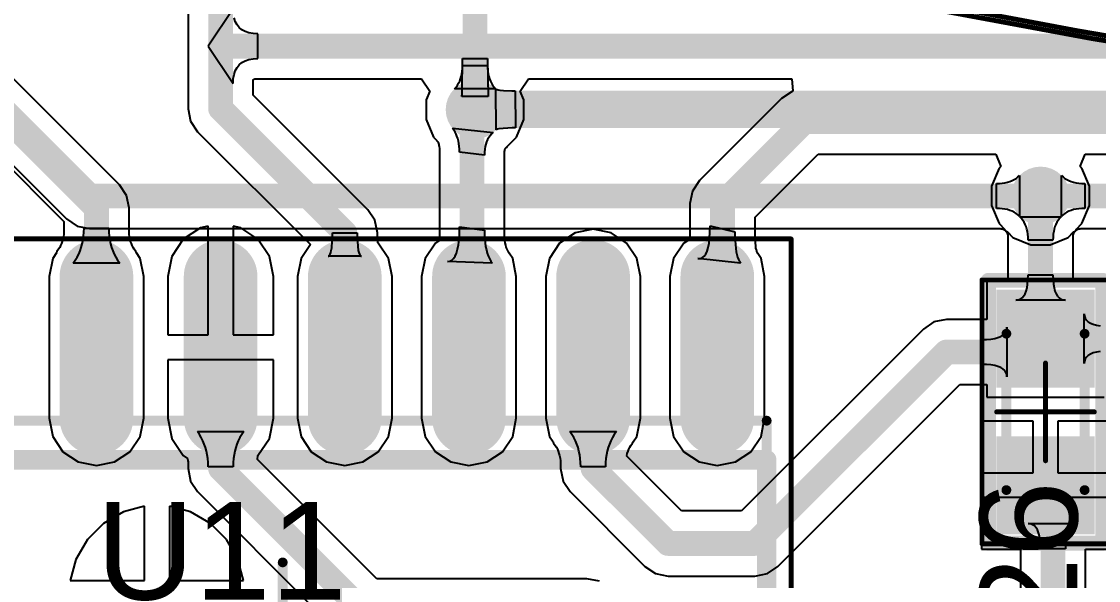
# Model space of a CAD drawing. Header units: inches. Extents: x 1.37 to 4.6, y 1.74 to 5.29.
# Drawn here: x 2.0124 to 2.446, y 2.4853 to 2.7105 of the extents above; entities that cross this region are included whole.
import ezdxf

# ---------------------------------------------------------------- set-up
doc = ezdxf.new("R2010")
doc.units = ezdxf.units.IN
doc.header["$MEASUREMENT"] = 0
for name, color, linetype in [('BottomLayer', 5, 'Continuous'), ('BottomOverlay', 54, 'Continuous'), ('Mechanical13', 56, 'Continuous'), ('Mechanical15', 56, 'Continuous'), ('TopLayer', 1, 'Continuous'), ('TopOverlay', 2, 'Continuous'), ('TopPaste', 8, 'Continuous'), ('TopSolder', 216, 'Continuous'), ('ViaHoleLayer', 16, 'Continuous')]:
    doc.layers.add(name, color=color, linetype=linetype)
doc.styles.add('Arial', font='', dxfattribs={"height": 0.2})
doc.styles.get('Arial').set_extended_font_data('Arial')

# ---------------------------------------------------------------- blocks, each defined once
blk = doc.blocks.new('SOP_16_17')
at = {"layer": 'TopLayer'}
h = blk.add_hatch(color=1, dxfattribs=at)
edge = h.paths.add_edge_path()
edge.add_arc((0.13484, 0.075), 0.01083, 270, 450)
edge.add_line((0.13484, 0.08583), (0.07776, 0.08583))
edge.add_arc((0.07776, 0.075), 0.01083, 90, 270)
edge.add_line((0.07776, 0.06417), (0.13484, 0.06417))
h = blk.add_hatch(color=1, dxfattribs=at)
edge = h.paths.add_edge_path()
edge.add_arc((0.13484, 0.025), 0.01083, 270, 450)
edge.add_line((0.13484, 0.03583), (0.07776, 0.03583))
edge.add_arc((0.07776, 0.025), 0.01083, 90, 270)
edge.add_line((0.07776, 0.01417), (0.13484, 0.01417))
h = blk.add_hatch(color=1, dxfattribs=at)
edge = h.paths.add_edge_path()
edge.add_arc((0.13484, -0.025), 0.01083, 270, 450)
edge.add_line((0.13484, -0.01417), (0.07776, -0.01417))
edge.add_arc((0.07776, -0.025), 0.01083, 90, 270)
edge.add_line((0.07776, -0.03583), (0.13484, -0.03583))
h = blk.add_hatch(color=1, dxfattribs=at)
edge = h.paths.add_edge_path()
edge.add_arc((0.13484, -0.075), 0.01083, 270, 450)
edge.add_line((0.13484, -0.06417), (0.07776, -0.06417))
edge.add_arc((0.07776, -0.075), 0.01083, 90, 270)
edge.add_line((0.07776, -0.08583), (0.13484, -0.08583))
h = blk.add_hatch(color=1, dxfattribs=at)
edge = h.paths.add_edge_path()
edge.add_arc((0.13484, -0.125), 0.01083, 270, 450)
edge.add_line((0.13484, -0.11417), (0.07776, -0.11417))
edge.add_arc((0.07776, -0.125), 0.01083, 90, 270)
edge.add_line((0.07776, -0.13583), (0.13484, -0.13583))
h = blk.add_hatch(color=1, dxfattribs=at)
edge = h.paths.add_edge_path()
edge.add_arc((0.13484, -0.175), 0.01083, 270, 450)
edge.add_line((0.13484, -0.16417), (0.07776, -0.16417))
edge.add_arc((0.07776, -0.175), 0.01083, 90, 270)
edge.add_line((0.07776, -0.18583), (0.13484, -0.18583))
at = {"layer": 'TopPaste'}
h = blk.add_hatch(color=8, dxfattribs=at)
edge = h.paths.add_edge_path()
edge.add_arc((0.13484, 0.075), 0.01083, 270, 450)
edge.add_line((0.13484, 0.08583), (0.07776, 0.08583))
edge.add_arc((0.07776, 0.075), 0.01083, 90, 270)
edge.add_line((0.07776, 0.06417), (0.13484, 0.06417))
h = blk.add_hatch(color=8, dxfattribs=at)
edge = h.paths.add_edge_path()
edge.add_arc((0.13484, 0.025), 0.01083, 270, 450)
edge.add_line((0.13484, 0.03583), (0.07776, 0.03583))
edge.add_arc((0.07776, 0.025), 0.01083, 90, 270)
edge.add_line((0.07776, 0.01417), (0.13484, 0.01417))
h = blk.add_hatch(color=8, dxfattribs=at)
edge = h.paths.add_edge_path()
edge.add_arc((0.13484, -0.025), 0.01083, 270, 450)
edge.add_line((0.13484, -0.01417), (0.07776, -0.01417))
edge.add_arc((0.07776, -0.025), 0.01083, 90, 270)
edge.add_line((0.07776, -0.03583), (0.13484, -0.03583))
h = blk.add_hatch(color=8, dxfattribs=at)
edge = h.paths.add_edge_path()
edge.add_arc((0.13484, -0.075), 0.01083, 270, 450)
edge.add_line((0.13484, -0.06417), (0.07776, -0.06417))
edge.add_arc((0.07776, -0.075), 0.01083, 90, 270)
edge.add_line((0.07776, -0.08583), (0.13484, -0.08583))
h = blk.add_hatch(color=8, dxfattribs=at)
edge = h.paths.add_edge_path()
edge.add_arc((0.13484, -0.125), 0.01083, 270, 450)
edge.add_line((0.13484, -0.11417), (0.07776, -0.11417))
edge.add_arc((0.07776, -0.125), 0.01083, 90, 270)
edge.add_line((0.07776, -0.13583), (0.13484, -0.13583))
h = blk.add_hatch(color=8, dxfattribs=at)
edge = h.paths.add_edge_path()
edge.add_arc((0.13484, -0.175), 0.01083, 270, 450)
edge.add_line((0.13484, -0.16417), (0.07776, -0.16417))
edge.add_arc((0.07776, -0.175), 0.01083, 90, 270)
edge.add_line((0.07776, -0.18583), (0.13484, -0.18583))
at = {"layer": 'TopSolder'}
h = blk.add_hatch(color=216, dxfattribs=at)
edge = h.paths.add_edge_path()
edge.add_arc((0.13484, 0.075), 0.01483, 270, 450)
edge.add_line((0.13484, 0.08983), (0.07776, 0.08983))
edge.add_arc((0.07776, 0.075), 0.01483, 90, 270)
edge.add_line((0.07776, 0.06017), (0.13484, 0.06017))
h = blk.add_hatch(color=216, dxfattribs=at)
edge = h.paths.add_edge_path()
edge.add_arc((0.13484, 0.025), 0.01483, 270, 450)
edge.add_line((0.13484, 0.03983), (0.07776, 0.03983))
edge.add_arc((0.07776, 0.025), 0.01483, 90, 270)
edge.add_line((0.07776, 0.01017), (0.13484, 0.01017))
h = blk.add_hatch(color=216, dxfattribs=at)
edge = h.paths.add_edge_path()
edge.add_arc((0.13484, -0.025), 0.01483, 270, 450)
edge.add_line((0.13484, -0.01017), (0.07776, -0.01017))
edge.add_arc((0.07776, -0.025), 0.01483, 90, 270)
edge.add_line((0.07776, -0.03983), (0.13484, -0.03983))
h = blk.add_hatch(color=216, dxfattribs=at)
edge = h.paths.add_edge_path()
edge.add_arc((0.13484, -0.075), 0.01483, 270, 450)
edge.add_line((0.13484, -0.06017), (0.07776, -0.06017))
edge.add_arc((0.07776, -0.075), 0.01483, 90, 270)
edge.add_line((0.07776, -0.08983), (0.13484, -0.08983))
h = blk.add_hatch(color=216, dxfattribs=at)
edge = h.paths.add_edge_path()
edge.add_arc((0.13484, -0.125), 0.01483, 270, 450)
edge.add_line((0.13484, -0.11017), (0.07776, -0.11017))
edge.add_arc((0.07776, -0.125), 0.01483, 90, 270)
edge.add_line((0.07776, -0.13983), (0.13484, -0.13983))
h = blk.add_hatch(color=216, dxfattribs=at)
edge = h.paths.add_edge_path()
edge.add_arc((0.13484, -0.175), 0.01483, 270, 450)
edge.add_line((0.13484, -0.16017), (0.07776, -0.16017))
edge.add_arc((0.07776, -0.175), 0.01483, 90, 270)
edge.add_line((0.07776, -0.18983), (0.13484, -0.18983))
at = {"layer": 'Mechanical13', "const_width": 0.00394}
for points in [[(0.07677, 0.19488), (0.07677, -0.19488)], [(-0.07677, -0.19488), (0.07677, -0.19488)]]:
    blk.add_lwpolyline(points, dxfattribs=at)
at = {"layer": 'Mechanical13', "const_width": 0.00197}
blk.add_lwpolyline([(0.07579, -0.19488, 1), (0.07776, -0.19488, 1)], format="xyb", close=True, dxfattribs=at)
blk.add_lwpolyline([(0.07579, -0.19488, 1), (0.07776, -0.19488, 1)], format="xyb", close=True, dxfattribs=at)
at = {"layer": 'Mechanical15'}
for points, const_width in [([(0.15, 0.20472), (0.15, -0.20472)], 0.00197), ([(-0.01969, 0), (0.01969, 0)], 0.00394), ([(-0.15, -0.20472), (0.15, -0.20472)], 0.00197)]:
    blk.add_lwpolyline(points, dxfattribs=dict(at, const_width=const_width))
for points, const_width in [([(0.0187, 0, 1), (0.02067, 0, 1)], 0.00197), ([(0.14951, -0.20472, 1), (0.15049, -0.20472, 1)], 0.000984), ([(0.14951, -0.20472, 1), (0.15049, -0.20472, 1)], 0.000984)]:
    blk.add_lwpolyline(points, format="xyb", close=True, dxfattribs=dict(at, const_width=const_width))
at = {"layer": 'TopOverlay', "const_width": 0.00787}
for points in [[(0.06102, 0.19488), (0.06102, -0.19488)], [(-0.06102, -0.19488), (0.06102, -0.19488)]]:
    blk.add_lwpolyline(points, dxfattribs=at)
at = {"layer": 'TopOverlay', "const_width": 0.00394}
blk.add_lwpolyline([(0.05906, -0.19488, 1), (0.06299, -0.19488, 1)], format="xyb", close=True, dxfattribs=at)
blk.add_lwpolyline([(0.05906, -0.19488, 1), (0.06299, -0.19488, 1)], format="xyb", close=True, dxfattribs=at)
blk = doc.blocks.new('CAP_0603_162')
at = {"layer": 'TopLayer'}
for points in [[(-0.04728, 0.01875), (-0.01578, 0.01875), (-0.01578, -0.01275), (-0.04728, -0.01275)], [(0.01178, 0.01875), (0.04328, 0.01875), (0.04328, -0.01275), (0.01178, -0.01275)]]:
    blk.add_hatch(color=1, dxfattribs=at).paths.add_polyline_path(points)
at = {"layer": 'TopPaste'}
for points in [[(-0.04728, 0.01875), (-0.01578, 0.01875), (-0.01578, -0.01275), (-0.04728, -0.01275)], [(0.01178, 0.01875), (0.04328, 0.01875), (0.04328, -0.01275), (0.01178, -0.01275)]]:
    blk.add_hatch(color=8, dxfattribs=at).paths.add_polyline_path(points)
at = {"layer": 'TopSolder'}
for points in [[(-0.05128, 0.02275), (-0.01178, 0.02275), (-0.01178, -0.01675), (-0.05128, -0.01675)], [(0.00778, 0.02275), (0.04728, 0.02275), (0.04728, -0.01675), (0.00778, -0.01675)]]:
    blk.add_hatch(color=216, dxfattribs=at).paths.add_polyline_path(points)
at = {"layer": 'Mechanical13', "const_width": 0.00394}
for points in [[(-0.0335, 0.01875), (0.0295, 0.01875)], [(-0.0335, 0.01875), (-0.0335, -0.01275)], [(0.0295, 0.01875), (0.0295, -0.01275)], [(-0.0335, -0.01275), (0.0295, -0.01275)]]:
    blk.add_lwpolyline(points, dxfattribs=at)
at = {"layer": 'Mechanical13', "const_width": 0.00197}
for points in [[(-0.03448, 0.01875, 1), (-0.03251, 0.01875, 1)], [(-0.03448, 0.01875, 1), (-0.03251, 0.01875, 1)], [(0.02851, 0.01875, 1), (0.03048, 0.01875, 1)], [(0.02851, 0.01875, 1), (0.03048, 0.01875, 1)], [(-0.03448, -0.01275, 1), (-0.03251, -0.01275, 1)], [(-0.03448, -0.01275, 1), (-0.03251, -0.01275, 1)], [(0.02851, -0.01275, 1), (0.03048, -0.01275, 1)], [(0.02851, -0.01275, 1), (0.03048, -0.01275, 1)]]:
    blk.add_lwpolyline(points, format="xyb", close=True, dxfattribs=at)
at = {"layer": 'Mechanical15', "const_width": 0.00197}
for points in [[(-0.05515, 0.02859), (0.05115, 0.02859)], [(-0.05515, 0.02859), (-0.05515, -0.02259)], [(0.05115, 0.02859), (0.05115, -0.02259)], [(-0.002, 0.02269), (-0.002, -0.01668)], [(-0.02168, 0.003), (0.01768, 0.003)], [(-0.05515, -0.02259), (0.05115, -0.02259)]]:
    blk.add_lwpolyline(points, dxfattribs=at)
at = {"layer": 'Mechanical15', "const_width": 0.000984}
for points in [[(-0.05564, 0.02859, 1), (-0.05466, 0.02859, 1)], [(-0.05564, 0.02859, 1), (-0.05466, 0.02859, 1)], [(0.05066, 0.02859, 1), (0.05164, 0.02859, 1)], [(0.05066, 0.02859, 1), (0.05164, 0.02859, 1)], [(-0.00249, 0.02269, 1), (-0.00151, 0.02269, 1)], [(-0.02218, 0.003, 1), (-0.02119, 0.003, 1)], [(0.01719, 0.003, 1), (0.01818, 0.003, 1)], [(-0.00249, -0.01668, 1), (-0.00151, -0.01668, 1)], [(-0.05564, -0.02259, 1), (-0.05466, -0.02259, 1)], [(-0.05564, -0.02259, 1), (-0.05466, -0.02259, 1)], [(0.05066, -0.02259, 1), (0.05164, -0.02259, 1)], [(0.05066, -0.02259, 1), (0.05164, -0.02259, 1)]]:
    blk.add_lwpolyline(points, format="xyb", close=True, dxfattribs=at)
at = {"layer": 'TopOverlay', "const_width": 0.006}
for points in [[(-0.05492, 0.026), (-0.048, 0.026)], [(-0.05492, 0.026), (-0.05492, -0.02)], [(-0.048, 0.026), (0.051, 0.026)], [(0.051, 0.026), (0.051, -0.02)], [(-0.05492, -0.02), (0.051, -0.02)]]:
    blk.add_lwpolyline(points, dxfattribs=at)
at = {"layer": 'TopOverlay', "const_width": 0.003}
for points in [[(-0.05642, 0.026, 1), (-0.05342, 0.026, 1)], [(-0.05642, 0.026, 1), (-0.05342, 0.026, 1)], [(-0.0495, 0.026, 1), (-0.0465, 0.026, 1)], [(-0.0495, 0.026, 1), (-0.0465, 0.026, 1)], [(0.0495, 0.026, 1), (0.0525, 0.026, 1)], [(0.0495, 0.026, 1), (0.0525, 0.026, 1)], [(-0.05642, -0.02, 1), (-0.05342, -0.02, 1)], [(-0.05642, -0.02, 1), (-0.05342, -0.02, 1)], [(0.0495, -0.02, 1), (0.0525, -0.02, 1)], [(0.0495, -0.02, 1), (0.0525, -0.02, 1)]]:
    blk.add_lwpolyline(points, format="xyb", close=True, dxfattribs=at)

msp = doc.modelspace()

# ---------------------------------------------------------------- hatches: boundary and pattern name
at = {"layer": 'BottomLayer'}
h = msp.add_hatch(color=5, dxfattribs=at)
edge = h.paths.add_edge_path()
edge.add_arc((2.195, 2.675), 0.01181, 0, 360)
h = msp.add_hatch(color=5, dxfattribs=at)
edge = h.paths.add_edge_path()
edge.add_arc((2.42272, 2.64023), 0.01181, 0, 360)
at = {"layer": 'TopLayer'}
h = msp.add_hatch(color=1, dxfattribs=at)
edge = h.paths.add_edge_path()
edge.add_arc((2.195, 2.675), 0.01181, 0, 360)
h = msp.add_hatch(color=1, dxfattribs=at)
edge = h.paths.add_edge_path()
edge.add_arc((2.42272, 2.64023), 0.01181, 0, 360)
at = {"layer": 'ViaHoleLayer'}
h = msp.add_hatch(color=16, dxfattribs=at)
edge = h.paths.add_edge_path()
edge.add_arc((2.195, 2.675), 0.00591, 0, 360)
h = msp.add_hatch(color=16, dxfattribs=at)
edge = h.paths.add_edge_path()
edge.add_arc((2.42272, 2.64023), 0.00591, 0, 360)

# ---------------------------------------------------------------- linework, layer by layer
at = {"layer": 'BottomLayer'}
for p, q in [((2.18989, 2.68289), (2.19, 2.69559)), ((2.19, 2.69559), (2.2, 2.69559)), ((2.2, 2.69559), (2.20031, 2.6803)), ((2.18948, 2.68834), (2.18971, 2.68936)), ((2.18971, 2.68936), (2.18987, 2.69045)), ((2.18987, 2.69045), (2.18997, 2.69159)), ((2.18997, 2.69159), (2.19, 2.69279)), ((2.19, 2.69279), (2.2, 2.69279)), ((2.2, 2.69279), (2.20003, 2.69159)), ((2.20003, 2.69159), (2.20013, 2.69045)), ((2.20013, 2.69045), (2.20029, 2.68936)), ((2.20029, 2.68936), (2.20052, 2.68834)), ((2.18735, 2.6841), (2.18791, 2.68483)), ((2.18791, 2.68483), (2.1884, 2.68562)), ((2.1884, 2.68562), (2.18882, 2.68647)), ((2.18882, 2.68647), (2.18918, 2.68737)), ((2.18918, 2.68737), (2.18948, 2.68834)), ((2.20052, 2.68834), (2.20082, 2.68737)), ((2.20082, 2.68737), (2.20118, 2.68647)), ((2.20118, 2.68647), (2.2016, 2.68562)), ((2.2016, 2.68562), (2.20209, 2.68483)), ((2.20209, 2.68483), (2.20265, 2.6841)), ((1.97843, 2.683), (2.03049, 2.63095)), ((2.18673, 2.68343), (2.18735, 2.6841)), ((2.20327, 2.68343), (2.18673, 2.68343)), ((2.18969, 2.6803), (2.18975, 2.68051)), ((2.20031, 2.6803), (2.18969, 2.6803)), ((2.18975, 2.68051), (2.1898, 2.68101)), ((2.1898, 2.68101), (2.18989, 2.68289)), ((2.20265, 2.6841), (2.20327, 2.68343)), ((2.20352, 2.66682), (2.20335, 2.68335)), ((2.20335, 2.68335), (2.20356, 2.68321)), ((2.20356, 2.68321), (2.2039, 2.68309)), ((2.2039, 2.68309), (2.20436, 2.68298)), ((2.20436, 2.68298), (2.20495, 2.68288)), ((2.20495, 2.68288), (2.2065, 2.68273)), ((2.2065, 2.68273), (2.20977, 2.68262)), ((2.20977, 2.68262), (2.21111, 2.68262)), ((2.21111, 2.68262), (2.2113, 2.66762)), ((2.20373, 2.66697), (2.20352, 2.66682)), ((2.20407, 2.6671), (2.20373, 2.66697)), ((2.20454, 2.66722), (2.20407, 2.6671)), ((2.20996, 2.66761), (2.20454, 2.66722)), ((2.2113, 2.66762), (2.20996, 2.66761)), ((2.40493, 2.64523), (2.40613, 2.64526)), ((2.40613, 2.64526), (2.40727, 2.64536)), ((2.40727, 2.64536), (2.40835, 2.64553)), ((2.40835, 2.64553), (2.40938, 2.64575)), ((2.40938, 2.64575), (2.41034, 2.64605)), ((2.41034, 2.64605), (2.41125, 2.64641)), ((2.41125, 2.64641), (2.41209, 2.64683)), ((2.41209, 2.64683), (2.41288, 2.64732)), ((2.41288, 2.64732), (2.41361, 2.64788)), ((2.41361, 2.64788), (2.41428, 2.6485)), ((2.41428, 2.6485), (2.41428, 2.63196)), ((2.43115, 2.63196), (2.43115, 2.6485)), ((2.43115, 2.6485), (2.43182, 2.64788)), ((2.43182, 2.64788), (2.43255, 2.64732)), ((2.43255, 2.64732), (2.43334, 2.64683)), ((2.43334, 2.64683), (2.43418, 2.64641)), ((2.43418, 2.64641), (2.43509, 2.64605)), ((2.43509, 2.64605), (2.43605, 2.64575)), ((2.43605, 2.64575), (2.43708, 2.64553)), ((2.43708, 2.64553), (2.43816, 2.64536)), ((2.43816, 2.64536), (2.4393, 2.64526)), ((2.4393, 2.64526), (2.4405, 2.64523)), ((2.40493, 2.63523), (2.40493, 2.64523)), ((2.4405, 2.64523), (2.4405, 2.63523)), ((2.40613, 2.6352), (2.40493, 2.63523)), ((2.40727, 2.6351), (2.40613, 2.6352)), ((2.40835, 2.63494), (2.40727, 2.6351)), ((2.40938, 2.63471), (2.40835, 2.63494)), ((2.41034, 2.63441), (2.40938, 2.63471)), ((2.41125, 2.63406), (2.41034, 2.63441)), ((2.41209, 2.63363), (2.41125, 2.63406)), ((2.41288, 2.63314), (2.41209, 2.63363)), ((2.41361, 2.63258), (2.41288, 2.63314)), ((2.41428, 2.63196), (2.41361, 2.63258)), ((2.43182, 2.63258), (2.43115, 2.63196)), ((2.43255, 2.63314), (2.43182, 2.63258)), ((2.43334, 2.63363), (2.43255, 2.63314)), ((2.43418, 2.63406), (2.43334, 2.63363)), ((2.43509, 2.63441), (2.43418, 2.63406)), ((2.43605, 2.63471), (2.43509, 2.63441)), ((2.43708, 2.63494), (2.43605, 2.63471)), ((2.43816, 2.6351), (2.43708, 2.63494)), ((2.4393, 2.6352), (2.43816, 2.6351)), ((2.4405, 2.63523), (2.4393, 2.6352)), ((2.03049, 2.63095), (2.03475, 2.6281)), ((2.03475, 2.6281), (2.03977, 2.62711)), ((2.03977, 2.62711), (2.40645, 2.62711)), ((2.40645, 2.62711), (2.40688, 2.62704)), ((2.40688, 2.62704), (2.40733, 2.62694)), ((2.40733, 2.62694), (2.40768, 2.62683)), ((2.40768, 2.62683), (2.40796, 2.62672)), ((2.40796, 2.62672), (2.40817, 2.62662)), ((2.40817, 2.62662), (2.40832, 2.62652)), ((2.40832, 2.62652), (2.40844, 2.62643)), ((2.40844, 2.62643), (2.40882, 2.62607)), ((2.40882, 2.62607), (2.40937, 2.62574)), ((2.40937, 2.62574), (2.41156, 2.62354)), ((2.43387, 2.62354), (2.43606, 2.62574)), ((2.43606, 2.62574), (2.43661, 2.62607)), ((2.43661, 2.62607), (2.43699, 2.62643)), ((2.43699, 2.62643), (2.43711, 2.62652)), ((2.43711, 2.62652), (2.43727, 2.62662)), ((2.43727, 2.62662), (2.43747, 2.62672)), ((2.43747, 2.62672), (2.43775, 2.62683)), ((2.43775, 2.62683), (2.4381, 2.62694)), ((2.4381, 2.62694), (2.43855, 2.62704)), ((2.43855, 2.62704), (2.43898, 2.62711)), ((2.43898, 2.62711), (2.95645, 2.62711)), ((2.41156, 2.62354), (2.4188, 2.62055)), ((2.4188, 2.62055), (2.42663, 2.62055)), ((2.42663, 2.62055), (2.43387, 2.62354)), ((2.06193, 2.51521), (2.05342, 2.51293)), ((2.06193, 2.48531), (2.06193, 2.51521)), ((2.08044, 2.51293), (2.07193, 2.51521)), ((2.07193, 2.51521), (2.07193, 2.48531)), ((2.05342, 2.51293), (2.04544, 2.50832)), ((2.08842, 2.50832), (2.08044, 2.51293)), ((2.04544, 2.50832), (2.03892, 2.5018)), ((2.09494, 2.5018), (2.08842, 2.50832)), ((2.03892, 2.5018), (2.03431, 2.49382)), ((2.09954, 2.49382), (2.09494, 2.5018)), ((2.03431, 2.49382), (2.03203, 2.48531)), ((2.10182, 2.48531), (2.09954, 2.49382)), ((2.03203, 2.48531), (2.06193, 2.48531)), ((2.07193, 2.48531), (2.10182, 2.48531))]:
    msp.add_line(p, q, dxfattribs=at)
for points, const_width in [([(2.195, 2.675), (2.195, 2.73023)], 0.01), ([(1.98772, 2.69228), (2.03977, 2.64023)], 0.01), ([(2.195, 2.675), (2.19512, 2.67512)], 0.015), ([(2.19512, 2.67512), (2.7426, 2.67512)], 0.015), ([(2.03977, 2.64023), (2.42272, 2.64023)], 0.01), ([(2.42272, 2.64023), (2.97272, 2.64023)], 0.01)]:
    msp.add_lwpolyline(points, dxfattribs=dict(at, const_width=const_width))
for points, const_width in [([(2.19125, 2.675, 1), (2.19875, 2.675, 1)], 0.0075), ([(2.19137, 2.67512, 1), (2.19887, 2.67512, 1)], 0.0075), ([(2.19137, 2.67512, 1), (2.19887, 2.67512, 1)], 0.0075), ([(2.1925, 2.675, 1), (2.1975, 2.675, 1)], 0.005), ([(2.03727, 2.64023, 1), (2.04227, 2.64023, 1)], 0.005), ([(2.03727, 2.64023, 1), (2.04227, 2.64023, 1)], 0.005), ([(2.42022, 2.64023, 1), (2.42522, 2.64023, 1)], 0.005), ([(2.42022, 2.64023, 1), (2.42522, 2.64023, 1)], 0.005)]:
    msp.add_lwpolyline(points, format="xyb", close=True, dxfattribs=dict(at, const_width=const_width))
at = {"layer": 'BottomOverlay', "const_width": 0.00197}
for points in [[(2.28475, 2.73547), (2.43755, 2.70676)], [(2.31075, 2.72828), (2.44298, 2.70373)], [(2.43755, 2.70676), (2.49586, 2.69679)], [(2.44298, 2.70373), (2.50718, 2.69317)]]:
    msp.add_lwpolyline(points, dxfattribs=at)
at = {"layer": 'BottomOverlay', "const_width": 0.000984}
for points in [[(2.43705, 2.70676, 1), (2.43804, 2.70676, 1)], [(2.43705, 2.70676, 1), (2.43804, 2.70676, 1)], [(2.44249, 2.70373, 1), (2.44347, 2.70373, 1)], [(2.44249, 2.70373, 1), (2.44347, 2.70373, 1)]]:
    msp.add_lwpolyline(points, format="xyb", close=True, dxfattribs=at)
at = {"layer": 'TopLayer'}
for p, q in [((2.07943, 2.77556), (2.07943, 2.70055)), ((1.93328, 2.72611), (2.02943, 2.62995)), ((2.09756, 2.71555), (2.08756, 2.70055)), ((2.09846, 2.71045), (2.09796, 2.71195)), ((2.09916, 2.70915), (2.09846, 2.71045)), ((2.10006, 2.70805), (2.09916, 2.70915)), ((2.10116, 2.70715), (2.10006, 2.70805)), ((2.10246, 2.70645), (2.10116, 2.70715)), ((2.10396, 2.70595), (2.10246, 2.70645)), ((2.05184, 2.64467), (1.99058, 2.70593)), ((2.10566, 2.70565), (2.10396, 2.70595)), ((2.10756, 2.70555), (2.10566, 2.70565)), ((2.10756, 2.69555), (2.10756, 2.70555)), ((2.07943, 2.70055), (2.07943, 2.67539)), ((2.08756, 2.70055), (2.08756, 2.70055)), ((2.08756, 2.70055), (2.08756, 2.70055)), ((2.08756, 2.70055), (2.08756, 2.70055)), ((2.08756, 2.70055), (2.08756, 2.70055)), ((2.08756, 2.70055), (2.08756, 2.70055)), ((2.08756, 2.70055), (2.08756, 2.70055)), ((2.08756, 2.70055), (2.08756, 2.70055)), ((2.08756, 2.70055), (2.08756, 2.70055)), ((2.08756, 2.70055), (2.08756, 2.70055)), ((2.08756, 2.70055), (2.08756, 2.70055)), ((2.08756, 2.70055), (2.09756, 2.68555)), ((2.09916, 2.69195), (2.10006, 2.69305)), ((2.10006, 2.69305), (2.10116, 2.69395)), ((2.10116, 2.69395), (2.10246, 2.69465)), ((2.10246, 2.69465), (2.10396, 2.69515)), ((2.10396, 2.69515), (2.10566, 2.69545)), ((2.10566, 2.69545), (2.10756, 2.69555)), ((2.09766, 2.68745), (2.09796, 2.68915)), ((2.09796, 2.68915), (2.09846, 2.69065)), ((2.09846, 2.69065), (2.09916, 2.69195)), ((2.09756, 2.68555), (2.09766, 2.68745)), ((2.10568, 2.68673), (2.10576, 2.68717)), ((2.10568, 2.68083), (2.10568, 2.68673)), ((2.10576, 2.68717), (2.1058, 2.6873)), ((2.1058, 2.6873), (2.10594, 2.68734)), ((2.10594, 2.68734), (2.10637, 2.68742)), ((2.10637, 2.68742), (2.17343, 2.68742)), ((2.17343, 2.68742), (2.17677, 2.68242)), ((2.21323, 2.68242), (2.21657, 2.68742)), ((2.21657, 2.68742), (2.32251, 2.68742)), ((2.32251, 2.68742), (2.323, 2.68242)), ((2.15184, 2.63467), (2.10568, 2.68083)), ((2.17677, 2.68242), (2.17531, 2.67892)), ((2.21468, 2.67892), (2.21323, 2.68242)), ((2.32269, 2.68236), (2.31843, 2.67951)), ((2.323, 2.68242), (2.32269, 2.68236)), ((2.17531, 2.67892), (2.17531, 2.67108)), ((2.21468, 2.67108), (2.21468, 2.67892)), ((2.31843, 2.67951), (2.28538, 2.64646)), ((2.07943, 2.67539), (2.08043, 2.67037)), ((2.08043, 2.67037), (2.08328, 2.66611)), ((2.17531, 2.67108), (2.17831, 2.66385)), ((2.18645, 2.66674), (2.1859, 2.66747)), ((2.1859, 2.66747), (2.20235, 2.66576)), ((2.21169, 2.66385), (2.21468, 2.67108)), ((2.08328, 2.66611), (2.1287, 2.62068)), ((2.17831, 2.66385), (2.17947, 2.66269)), ((2.17947, 2.66269), (2.17951, 2.66262)), ((2.17951, 2.66262), (2.17985, 2.66217)), ((2.18694, 2.66597), (2.18645, 2.66674)), ((2.18737, 2.66514), (2.18694, 2.66597)), ((2.18774, 2.66427), (2.18737, 2.66514)), ((2.18806, 2.66333), (2.18774, 2.66427)), ((2.18832, 2.66235), (2.18806, 2.66333)), ((2.20006, 2.66295), (2.19967, 2.66208)), ((2.20053, 2.66375), (2.20006, 2.66295)), ((2.20107, 2.66449), (2.20053, 2.66375)), ((2.20167, 2.66515), (2.20107, 2.66449)), ((2.20235, 2.66576), (2.20167, 2.66515)), ((2.20796, 2.66012), (2.21169, 2.66385)), ((2.17985, 2.66217), (2.17997, 2.66196)), ((2.17997, 2.66196), (2.18011, 2.66171)), ((2.18011, 2.66171), (2.18024, 2.6614)), ((2.18024, 2.6614), (2.18037, 2.66102)), ((2.18037, 2.66102), (2.18049, 2.66056)), ((2.18049, 2.66056), (2.18057, 2.66013)), ((2.18057, 2.66013), (2.18065, 2.65933)), ((2.18065, 2.65933), (2.18065, 2.62454)), ((2.18852, 2.66131), (2.18832, 2.66235)), ((2.18875, 2.65907), (2.18852, 2.66131)), ((2.18878, 2.65787), (2.18875, 2.65907)), ((2.19892, 2.65907), (2.19881, 2.65793)), ((2.1991, 2.66014), (2.19892, 2.65907)), ((2.19935, 2.66114), (2.1991, 2.66014)), ((2.19967, 2.66208), (2.19935, 2.66114)), ((2.20691, 2.65813), (2.20697, 2.6585)), ((2.20697, 2.6585), (2.20706, 2.65886)), ((2.20706, 2.65886), (2.20714, 2.65911)), ((2.20714, 2.65911), (2.20722, 2.65927)), ((2.20722, 2.65927), (2.20727, 2.65936)), ((2.20727, 2.65936), (2.2073, 2.65941)), ((2.2073, 2.65941), (2.20732, 2.65943)), ((2.20732, 2.65943), (2.20768, 2.65975)), ((2.20768, 2.65975), (2.20796, 2.66012)), ((2.19878, 2.65672), (2.18878, 2.65787)), ((2.19881, 2.65793), (2.19878, 2.65672)), ((2.20691, 2.62411), (2.20691, 2.65813)), ((2.30779, 2.63174), (2.33315, 2.65711)), ((2.33315, 2.65711), (2.40468, 2.65711)), ((2.40468, 2.65711), (2.40675, 2.65211)), ((2.43868, 2.65211), (2.44075, 2.65711)), ((2.44075, 2.65711), (2.56228, 2.65711)), ((2.40603, 2.65138), (2.40303, 2.64415)), ((2.40675, 2.65211), (2.40603, 2.65138)), ((2.4394, 2.65138), (2.43868, 2.65211)), ((2.4424, 2.64415), (2.4394, 2.65138)), ((2.28538, 2.64646), (2.28253, 2.6422)), ((2.05468, 2.64041), (2.05184, 2.64467)), ((2.28253, 2.6422), (2.28153, 2.63718)), ((2.40303, 2.64415), (2.40303, 2.63632)), ((2.4424, 2.63632), (2.4424, 2.64415)), ((2.05568, 2.63539), (2.05468, 2.64041)), ((2.28153, 2.63718), (2.28153, 2.62504)), ((2.05568, 2.62527), (2.05568, 2.63539)), ((2.15468, 2.63041), (2.15184, 2.63467)), ((2.40303, 2.63632), (2.40603, 2.62908)), ((2.4394, 2.62908), (2.4424, 2.63632)), ((2.02943, 2.62995), (2.02943, 2.62527)), ((2.08756, 2.62799), (2.08443, 2.62737)), ((2.08756, 2.58421), (2.08756, 2.62799)), ((2.10068, 2.62737), (2.09756, 2.62799)), ((2.09756, 2.62799), (2.09756, 2.58421)), ((2.15568, 2.62539), (2.15468, 2.63041)), ((2.28961, 2.62555), (2.28966, 2.62814)), ((2.28966, 2.62814), (2.29966, 2.6258)), ((2.30779, 2.62313), (2.30779, 2.63174)), ((2.40603, 2.62908), (2.40823, 2.62688)), ((2.41507, 2.63113), (2.41445, 2.6318)), ((2.41445, 2.6318), (2.43098, 2.6318)), ((2.41562, 2.6304), (2.41507, 2.63113)), ((2.41611, 2.62961), (2.41562, 2.6304)), ((2.41654, 2.62876), (2.41611, 2.62961)), ((2.4169, 2.62786), (2.41654, 2.62876)), ((2.42889, 2.62876), (2.42853, 2.62786)), ((2.42932, 2.62961), (2.42889, 2.62876)), ((2.42981, 2.6304), (2.42932, 2.62961)), ((2.43036, 2.63113), (2.42981, 2.6304)), ((2.43098, 2.6318), (2.43036, 2.63113)), ((2.4372, 2.62688), (2.4394, 2.62908)), ((2.02925, 2.62382), (2.02905, 2.62282)), ((2.0294, 2.62489), (2.02925, 2.62382)), ((2.02943, 2.62527), (2.0294, 2.62489)), ((2.03717, 2.62245), (2.03738, 2.624)), ((2.03738, 2.624), (2.03751, 2.62561)), ((2.03751, 2.62561), (2.03756, 2.62727)), ((2.03756, 2.62727), (2.04756, 2.62727)), ((2.04756, 2.62727), (2.0476, 2.62561)), ((2.0476, 2.62561), (2.04773, 2.624)), ((2.04773, 2.624), (2.04795, 2.62245)), ((2.05571, 2.62489), (2.05568, 2.62527)), ((2.05587, 2.62382), (2.05571, 2.62489)), ((2.05607, 2.62282), (2.05587, 2.62382)), ((2.08443, 2.62737), (2.07754, 2.62277)), ((2.10757, 2.62277), (2.10068, 2.62737)), ((2.13749, 2.62198), (2.13756, 2.62539)), ((2.13756, 2.62539), (2.14756, 2.62539)), ((2.14756, 2.62539), (2.14758, 2.62359)), ((2.14758, 2.62359), (2.148, 2.61828)), ((2.15568, 2.6229), (2.15568, 2.62539)), ((2.18065, 2.62454), (2.18058, 2.62341)), ((2.18858, 2.6227), (2.18873, 2.62509)), ((2.18873, 2.62509), (2.18878, 2.62778)), ((2.18878, 2.62778), (2.19878, 2.62648)), ((2.19878, 2.62648), (2.19881, 2.62468)), ((2.19881, 2.62468), (2.19906, 2.6214)), ((2.20704, 2.62229), (2.20691, 2.62411)), ((2.23526, 2.62537), (2.22908, 2.62124)), ((2.24256, 2.62682), (2.23526, 2.62537)), ((2.24985, 2.62537), (2.24256, 2.62682)), ((2.25604, 2.62124), (2.24985, 2.62537)), ((2.28147, 2.62397), (2.28132, 2.62273)), ((2.28153, 2.62504), (2.28147, 2.62397)), ((2.28946, 2.62324), (2.28961, 2.62555)), ((2.29966, 2.6258), (2.29968, 2.62393)), ((2.29968, 2.62393), (2.30002, 2.61911)), ((2.40823, 2.62688), (2.40856, 2.62634)), ((2.40856, 2.62634), (2.40892, 2.62595)), ((2.40892, 2.62595), (2.40901, 2.62583)), ((2.40901, 2.62583), (2.4091, 2.62568)), ((2.4091, 2.62568), (2.40921, 2.62548)), ((2.40921, 2.62548), (2.40931, 2.6252)), ((2.40931, 2.6252), (2.40942, 2.62484)), ((2.40942, 2.62484), (2.40952, 2.62439)), ((2.40952, 2.62439), (2.40959, 2.62397)), ((2.40959, 2.62397), (2.40959, 2.60638)), ((2.41719, 2.62689), (2.4169, 2.62786)), ((2.41742, 2.62587), (2.41719, 2.62689)), ((2.41758, 2.62479), (2.41742, 2.62587)), ((2.41768, 2.62364), (2.41758, 2.62479)), ((2.41772, 2.62244), (2.41768, 2.62364)), ((2.42775, 2.62364), (2.42772, 2.62244)), ((2.42785, 2.62479), (2.42775, 2.62364)), ((2.42801, 2.62587), (2.42785, 2.62479)), ((2.42824, 2.62689), (2.42801, 2.62587)), ((2.42853, 2.62786), (2.42824, 2.62689)), ((2.43584, 2.62397), (2.43591, 2.62439)), ((2.43584, 2.60638), (2.43584, 2.62397)), ((2.43591, 2.62439), (2.43601, 2.62484)), ((2.43601, 2.62484), (2.43612, 2.6252)), ((2.43612, 2.6252), (2.43622, 2.62548)), ((2.43622, 2.62548), (2.43633, 2.62568)), ((2.43633, 2.62568), (2.43642, 2.62583)), ((2.43642, 2.62583), (2.43651, 2.62595)), ((2.43651, 2.62595), (2.43687, 2.62634)), ((2.43687, 2.62634), (2.4372, 2.62688)), ((2.02776, 2.61946), (2.02732, 2.61873)), ((2.02815, 2.62022), (2.02776, 2.61946)), ((2.02849, 2.62102), (2.02815, 2.62022)), ((2.02879, 2.62189), (2.02849, 2.62102)), ((2.02905, 2.62282), (2.02879, 2.62189)), ((2.03599, 2.61814), (2.03647, 2.61952)), ((2.03647, 2.61952), (2.03686, 2.62096)), ((2.03686, 2.62096), (2.03717, 2.62245)), ((2.04795, 2.62245), (2.04825, 2.62096)), ((2.04825, 2.62096), (2.04865, 2.61952)), ((2.04865, 2.61952), (2.04912, 2.61814)), ((2.05632, 2.62189), (2.05607, 2.62282)), ((2.05662, 2.62102), (2.05632, 2.62189)), ((2.05696, 2.62022), (2.05662, 2.62102)), ((2.05735, 2.61946), (2.05696, 2.62022)), ((2.05779, 2.61873), (2.05735, 2.61946)), ((2.07754, 2.62277), (2.07294, 2.61588)), ((2.11218, 2.61588), (2.10757, 2.62277)), ((2.1287, 2.62068), (2.12494, 2.61505)), ((2.13712, 2.61828), (2.13728, 2.61932)), ((2.13728, 2.61932), (2.13749, 2.62198)), ((2.1558, 2.6214), (2.15568, 2.6229)), ((2.15604, 2.62124), (2.1558, 2.6214)), ((2.16017, 2.61505), (2.15604, 2.62124)), ((2.17908, 2.62124), (2.17494, 2.61505)), ((2.18044, 2.62215), (2.17908, 2.62124)), ((2.18058, 2.62341), (2.18044, 2.62215)), ((2.18799, 2.61876), (2.18834, 2.62059)), ((2.18834, 2.62059), (2.18858, 2.6227)), ((2.19906, 2.6214), (2.19928, 2.61991)), ((2.19928, 2.61991), (2.19956, 2.61853)), ((2.20719, 2.6213), (2.20704, 2.62229)), ((2.20738, 2.62037), (2.20719, 2.6213)), ((2.20759, 2.6196), (2.20738, 2.62037)), ((2.2078, 2.61899), (2.20759, 2.6196)), ((2.22908, 2.62124), (2.22494, 2.61505)), ((2.26017, 2.61505), (2.25604, 2.62124)), ((2.27908, 2.62124), (2.27494, 2.61505)), ((2.28132, 2.62273), (2.27908, 2.62124)), ((2.28843, 2.61801), (2.28888, 2.61947)), ((2.28888, 2.61947), (2.28922, 2.62121)), ((2.28922, 2.62121), (2.28946, 2.62324)), ((2.30801, 2.62), (2.30779, 2.62313)), ((2.30813, 2.6192), (2.30801, 2.62)), ((2.42772, 2.62244), (2.41772, 2.62244)), ((2.02494, 2.61505), (2.02349, 2.60775)), ((2.02642, 2.61726), (2.02494, 2.61505)), ((2.02666, 2.61781), (2.02642, 2.61726)), ((2.02732, 2.61873), (2.02666, 2.61781)), ((2.03403, 2.61432), (2.03477, 2.61553)), ((2.03477, 2.61553), (2.03543, 2.61681)), ((2.03543, 2.61681), (2.03599, 2.61814)), ((2.04912, 2.61814), (2.04969, 2.61681)), ((2.04969, 2.61681), (2.05034, 2.61553)), ((2.05034, 2.61553), (2.05108, 2.61432)), ((2.05845, 2.61781), (2.05779, 2.61873)), ((2.0587, 2.61726), (2.05845, 2.61781)), ((2.06017, 2.61505), (2.0587, 2.61726)), ((2.06162, 2.60775), (2.06017, 2.61505)), ((2.07294, 2.61588), (2.07132, 2.60775)), ((2.11379, 2.60775), (2.11218, 2.61588)), ((2.12494, 2.61505), (2.12349, 2.60775)), ((2.1358, 2.61591), (2.13613, 2.61601)), ((2.14932, 2.61591), (2.1358, 2.61591)), ((2.13613, 2.61601), (2.13643, 2.61629)), ((2.13643, 2.61629), (2.13669, 2.61676)), ((2.13669, 2.61676), (2.13692, 2.61743)), ((2.13692, 2.61743), (2.13712, 2.61828)), ((2.148, 2.61828), (2.14819, 2.61743)), ((2.14819, 2.61743), (2.14842, 2.61676)), ((2.14842, 2.61676), (2.14869, 2.61629)), ((2.14869, 2.61629), (2.14899, 2.61601)), ((2.14899, 2.61601), (2.14932, 2.61591)), ((2.16162, 2.60775), (2.16017, 2.61505)), ((2.17494, 2.61505), (2.17349, 2.60775)), ((2.18564, 2.61433), (2.18638, 2.61501)), ((2.18638, 2.61501), (2.18701, 2.61597)), ((2.18701, 2.61597), (2.18755, 2.61722)), ((2.18755, 2.61722), (2.18799, 2.61876)), ((2.19956, 2.61853), (2.19991, 2.61724)), ((2.19991, 2.61724), (2.20031, 2.61607)), ((2.20031, 2.61607), (2.20078, 2.61499)), ((2.20078, 2.61499), (2.20132, 2.61402)), ((2.20799, 2.61854), (2.2078, 2.61899)), ((2.20816, 2.61823), (2.20799, 2.61854)), ((2.20853, 2.61769), (2.20816, 2.61823)), ((2.20875, 2.61718), (2.20853, 2.61769)), ((2.21017, 2.61505), (2.20875, 2.61718)), ((2.21162, 2.60775), (2.21017, 2.61505)), ((2.22494, 2.61505), (2.22349, 2.60775)), ((2.26162, 2.60775), (2.26017, 2.61505)), ((2.27494, 2.61505), (2.27349, 2.60775)), ((2.28476, 2.61498), (2.28569, 2.61502)), ((2.30191, 2.61315), (2.28476, 2.61498)), ((2.28569, 2.61502), (2.28652, 2.61534)), ((2.28652, 2.61534), (2.28726, 2.61594)), ((2.28726, 2.61594), (2.28789, 2.61683)), ((2.28789, 2.61683), (2.28843, 2.61801)), ((2.30002, 2.61911), (2.30022, 2.61778)), ((2.30022, 2.61778), (2.30047, 2.61659)), ((2.30047, 2.61659), (2.30076, 2.61552)), ((2.30076, 2.61552), (2.3011, 2.6146)), ((2.30828, 2.61847), (2.30813, 2.6192)), ((2.30842, 2.61797), (2.30828, 2.61847)), ((2.3085, 2.61775), (2.30842, 2.61797)), ((2.30863, 2.61755), (2.3085, 2.61775)), ((2.30882, 2.61708), (2.30863, 2.61755)), ((2.31017, 2.61505), (2.30882, 2.61708)), ((2.31162, 2.60775), (2.31017, 2.61505)), ((2.03321, 2.61315), (2.03403, 2.61432)), ((2.05191, 2.61315), (2.03321, 2.61315)), ((2.05108, 2.61432), (2.05191, 2.61315)), ((2.18387, 2.61383), (2.18481, 2.61394)), ((2.20191, 2.61315), (2.18387, 2.61383)), ((2.18481, 2.61394), (2.18564, 2.61433)), ((2.20132, 2.61402), (2.20191, 2.61315)), ((2.3011, 2.6146), (2.30148, 2.61381)), ((2.30148, 2.61381), (2.30191, 2.61315)), ((2.02349, 2.60775), (2.02349, 2.55067)), ((2.06162, 2.55067), (2.06162, 2.60775)), ((2.07132, 2.60775), (2.07132, 2.58421)), ((2.11379, 2.58421), (2.11379, 2.60775)), ((2.12349, 2.60775), (2.12349, 2.55067)), ((2.16162, 2.55067), (2.16162, 2.60775)), ((2.17349, 2.60775), (2.17349, 2.55067)), ((2.21162, 2.55067), (2.21162, 2.60775)), ((2.22349, 2.60775), (2.22349, 2.55067)), ((2.26162, 2.55067), (2.26162, 2.60775)), ((2.27349, 2.60775), (2.27349, 2.55067)), ((2.31162, 2.55067), (2.31162, 2.60775)), ((2.40959, 2.60638), (2.40109, 2.60638)), ((2.40109, 2.60638), (2.40109, 2.59047)), ((2.41752, 2.60474), (2.41767, 2.60646)), ((2.41767, 2.60646), (2.41772, 2.60839)), ((2.41772, 2.60839), (2.42772, 2.60839)), ((2.42772, 2.60839), (2.42777, 2.60646)), ((2.42777, 2.60646), (2.42792, 2.60474)), ((2.44834, 2.60638), (2.43584, 2.60638)), ((2.41647, 2.6008), (2.41692, 2.60191)), ((2.41692, 2.60191), (2.41727, 2.60323)), ((2.41727, 2.60323), (2.41752, 2.60474)), ((2.42792, 2.60474), (2.42817, 2.60323)), ((2.42817, 2.60323), (2.42852, 2.60191)), ((2.42852, 2.60191), (2.42897, 2.6008)), ((2.41272, 2.59827), (2.41367, 2.59837)), ((2.43272, 2.59827), (2.41272, 2.59827)), ((2.41367, 2.59837), (2.41452, 2.59867)), ((2.41452, 2.59867), (2.41527, 2.59918)), ((2.41527, 2.59918), (2.41592, 2.59989)), ((2.41592, 2.59989), (2.41647, 2.6008)), ((2.42897, 2.6008), (2.42952, 2.59989)), ((2.42952, 2.59989), (2.43017, 2.59918)), ((2.43017, 2.59918), (2.43092, 2.59867)), ((2.43092, 2.59867), (2.43177, 2.59837)), ((2.43177, 2.59837), (2.43272, 2.59827)), ((2.3798, 2.58947), (2.37554, 2.58662)), ((2.38483, 2.59047), (2.3798, 2.58947)), ((2.40109, 2.59047), (2.38483, 2.59047)), ((2.44034, 2.57276), (2.44034, 2.59276)), ((2.44034, 2.59276), (2.44044, 2.59181)), ((2.44044, 2.59181), (2.44074, 2.59096)), ((2.44074, 2.59096), (2.44124, 2.59021)), ((2.44124, 2.59021), (2.44194, 2.58956)), ((2.44194, 2.58956), (2.44284, 2.58901)), ((2.44284, 2.58901), (2.44394, 2.58856)), ((2.37554, 2.58662), (2.30228, 2.51336)), ((2.40759, 2.58414), (2.4083, 2.58479)), ((2.4083, 2.58479), (2.4088, 2.58554)), ((2.4088, 2.58554), (2.40911, 2.58639)), ((2.40911, 2.58639), (2.40921, 2.58734)), ((2.40921, 2.58734), (2.40921, 2.56734)), ((2.44394, 2.58856), (2.44524, 2.58821)), ((2.44524, 2.58821), (2.44674, 2.58796)), ((2.07132, 2.58421), (2.08756, 2.58421)), ((2.09756, 2.58421), (2.11379, 2.58421)), ((2.39909, 2.58234), (2.40101, 2.58239)), ((2.39909, 2.57234), (2.39909, 2.58234)), ((2.40101, 2.58239), (2.40273, 2.58254)), ((2.40273, 2.58254), (2.40425, 2.58279)), ((2.40425, 2.58279), (2.40556, 2.58314)), ((2.40556, 2.58314), (2.40668, 2.58359)), ((2.40668, 2.58359), (2.40759, 2.58414)), ((2.44194, 2.57596), (2.44124, 2.57531)), ((2.44284, 2.57651), (2.44194, 2.57596)), ((2.44394, 2.57696), (2.44284, 2.57651)), ((2.44524, 2.57731), (2.44394, 2.57696)), ((2.44674, 2.57756), (2.44524, 2.57731)), ((2.09256, 2.57421), (2.07132, 2.57421)), ((2.07132, 2.57421), (2.07132, 2.55067)), ((2.11379, 2.57421), (2.09256, 2.57421)), ((2.11379, 2.55067), (2.11379, 2.57421)), ((2.40101, 2.57229), (2.39909, 2.57234)), ((2.40273, 2.57214), (2.40101, 2.57229)), ((2.40425, 2.57189), (2.40273, 2.57214)), ((2.40556, 2.57154), (2.40425, 2.57189)), ((2.40668, 2.57109), (2.40556, 2.57154)), ((2.44044, 2.57371), (2.44034, 2.57276)), ((2.44074, 2.57456), (2.44044, 2.57371)), ((2.44124, 2.57531), (2.44074, 2.57456)), ((2.40759, 2.57054), (2.40668, 2.57109)), ((2.4083, 2.56989), (2.40759, 2.57054)), ((2.4088, 2.56914), (2.4083, 2.56989)), ((2.40911, 2.56829), (2.4088, 2.56914)), ((2.40921, 2.56734), (2.40911, 2.56829)), ((2.317, 2.49095), (2.39026, 2.56422)), ((2.39026, 2.56422), (2.40109, 2.56422)), ((2.40109, 2.56422), (2.40109, 2.55914)), ((2.40109, 2.55914), (2.44834, 2.55914)), ((2.02349, 2.55067), (2.02494, 2.54337)), ((2.06017, 2.54337), (2.06162, 2.55067)), ((2.07132, 2.55067), (2.07294, 2.54254)), ((2.11218, 2.54254), (2.11379, 2.55067)), ((2.12349, 2.55067), (2.12494, 2.54337)), ((2.16017, 2.54337), (2.16162, 2.55067)), ((2.17349, 2.55067), (2.17494, 2.54337)), ((2.21017, 2.54337), (2.21162, 2.55067)), ((2.22349, 2.55067), (2.22494, 2.54337)), ((2.26017, 2.54337), (2.26162, 2.55067)), ((2.27349, 2.55067), (2.27494, 2.54337)), ((2.31017, 2.54337), (2.31162, 2.55067)), ((2.41972, 2.54945), (2.39897, 2.54945)), ((2.39897, 2.54945), (2.39897, 2.5287)), ((2.41972, 2.5287), (2.41972, 2.54945)), ((2.45046, 2.54945), (2.42972, 2.54945)), ((2.42972, 2.54945), (2.42972, 2.5287)), ((2.02494, 2.54337), (2.02908, 2.53719)), ((2.05604, 2.53719), (2.06017, 2.54337)), ((2.07294, 2.54254), (2.07754, 2.53565)), ((2.08403, 2.54411), (2.08321, 2.54527)), ((2.08321, 2.54527), (2.10191, 2.54527)), ((2.08477, 2.54289), (2.08403, 2.54411)), ((2.08543, 2.54162), (2.08477, 2.54289)), ((2.08599, 2.54029), (2.08543, 2.54162)), ((2.09969, 2.54162), (2.09912, 2.54029)), ((2.10034, 2.54289), (2.09969, 2.54162)), ((2.10108, 2.54411), (2.10034, 2.54289)), ((2.10191, 2.54527), (2.10108, 2.54411)), ((2.10757, 2.53565), (2.11218, 2.54254)), ((2.12494, 2.54337), (2.12908, 2.53719)), ((2.15604, 2.53719), (2.16017, 2.54337)), ((2.17494, 2.54337), (2.17908, 2.53719)), ((2.20604, 2.53719), (2.21017, 2.54337)), ((2.22494, 2.54337), (2.22642, 2.54116)), ((2.23403, 2.54411), (2.23321, 2.54527)), ((2.23321, 2.54527), (2.25191, 2.54527)), ((2.23477, 2.54289), (2.23403, 2.54411)), ((2.23543, 2.54162), (2.23477, 2.54289)), ((2.23599, 2.54029), (2.23543, 2.54162)), ((2.24969, 2.54162), (2.24912, 2.54029)), ((2.25034, 2.54289), (2.24969, 2.54162)), ((2.25108, 2.54411), (2.25034, 2.54289)), ((2.25191, 2.54527), (2.25108, 2.54411)), ((2.2587, 2.54116), (2.26017, 2.54337)), ((2.27494, 2.54337), (2.27908, 2.53719)), ((2.30604, 2.53719), (2.31017, 2.54337)), ((2.02908, 2.53719), (2.03526, 2.53305)), ((2.04985, 2.53305), (2.05604, 2.53719)), ((2.08647, 2.5389), (2.08599, 2.54029)), ((2.08686, 2.53746), (2.08647, 2.5389)), ((2.08717, 2.53597), (2.08686, 2.53746)), ((2.09825, 2.53746), (2.09795, 2.53597)), ((2.09865, 2.5389), (2.09825, 2.53746)), ((2.09912, 2.54029), (2.09865, 2.5389)), ((2.12908, 2.53719), (2.13526, 2.53305)), ((2.14985, 2.53305), (2.15604, 2.53719)), ((2.17908, 2.53719), (2.18526, 2.53305)), ((2.19985, 2.53305), (2.20604, 2.53719)), ((2.22642, 2.54116), (2.22666, 2.54061)), ((2.22666, 2.54061), (2.22732, 2.53969)), ((2.22732, 2.53969), (2.22776, 2.53897)), ((2.22776, 2.53897), (2.22815, 2.53821)), ((2.22815, 2.53821), (2.22849, 2.5374)), ((2.22849, 2.5374), (2.22879, 2.53653)), ((2.23647, 2.5389), (2.23599, 2.54029)), ((2.23686, 2.53746), (2.23647, 2.5389)), ((2.23717, 2.53597), (2.23686, 2.53746)), ((2.24825, 2.53746), (2.24795, 2.53597)), ((2.24865, 2.5389), (2.24825, 2.53746)), ((2.24912, 2.54029), (2.24865, 2.5389)), ((2.25632, 2.53653), (2.25662, 2.5374)), ((2.25662, 2.5374), (2.25696, 2.53821)), ((2.25696, 2.53821), (2.25735, 2.53897)), ((2.25735, 2.53897), (2.25779, 2.53969)), ((2.25779, 2.53969), (2.25845, 2.54061)), ((2.25845, 2.54061), (2.2587, 2.54116)), ((2.27908, 2.53719), (2.28526, 2.53305)), ((2.29985, 2.53305), (2.30604, 2.53719)), ((2.03526, 2.53305), (2.04256, 2.5316)), ((2.04256, 2.5316), (2.04985, 2.53305)), ((2.07754, 2.53565), (2.07926, 2.5345)), ((2.07926, 2.5345), (2.0794, 2.53353)), ((2.0794, 2.53353), (2.07943, 2.53315)), ((2.07943, 2.53315), (2.07943, 2.53039)), ((2.08738, 2.53442), (2.08717, 2.53597)), ((2.08751, 2.53281), (2.08738, 2.53442)), ((2.08756, 2.53115), (2.08751, 2.53281)), ((2.0976, 2.53281), (2.09756, 2.53115)), ((2.09773, 2.53442), (2.0976, 2.53281)), ((2.09795, 2.53597), (2.09773, 2.53442)), ((2.10742, 2.53409), (2.10757, 2.53565)), ((2.15547, 2.48604), (2.10742, 2.53409)), ((2.13526, 2.53305), (2.14256, 2.5316)), ((2.14256, 2.5316), (2.14985, 2.53305)), ((2.18526, 2.53305), (2.19256, 2.5316)), ((2.19256, 2.5316), (2.19985, 2.53305)), ((2.22879, 2.53653), (2.22905, 2.53561)), ((2.22905, 2.53561), (2.22925, 2.53461)), ((2.22925, 2.53461), (2.2294, 2.53353)), ((2.2294, 2.53353), (2.22943, 2.53315)), ((2.22943, 2.53315), (2.22943, 2.53039)), ((2.23738, 2.53442), (2.23717, 2.53597)), ((2.23751, 2.53281), (2.23738, 2.53442)), ((2.23756, 2.53115), (2.23751, 2.53281)), ((2.2476, 2.53281), (2.24756, 2.53115)), ((2.24773, 2.53442), (2.2476, 2.53281)), ((2.24795, 2.53597), (2.24773, 2.53442)), ((2.25604, 2.53547), (2.25607, 2.53561)), ((2.27815, 2.51336), (2.25604, 2.53547)), ((2.25607, 2.53561), (2.25632, 2.53653)), ((2.28526, 2.53305), (2.29256, 2.5316)), ((2.29256, 2.5316), (2.29985, 2.53305)), ((2.07943, 2.53039), (2.08043, 2.52537)), ((2.09756, 2.53115), (2.08756, 2.53115)), ((2.22943, 2.53039), (2.23043, 2.52537)), ((2.24756, 2.53115), (2.23756, 2.53115)), ((2.39897, 2.5287), (2.41972, 2.5287)), ((2.42972, 2.5287), (2.45046, 2.5287)), ((2.08043, 2.52537), (2.08328, 2.52111)), ((2.23043, 2.52537), (2.23328, 2.52111)), ((2.08328, 2.52111), (2.14075, 2.46363)), ((2.23328, 2.52111), (2.26343, 2.49095)), ((2.06193, 2.51521), (2.05342, 2.51293)), ((2.06193, 2.48531), (2.06193, 2.51521)), ((2.08044, 2.51293), (2.07193, 2.51521)), ((2.07193, 2.51521), (2.07193, 2.48531)), ((2.42472, 2.5187), (2.39897, 2.5187)), ((2.39897, 2.5187), (2.39897, 2.49796)), ((2.45046, 2.5187), (2.42472, 2.5187)), ((2.05342, 2.51293), (2.04544, 2.50832)), ((2.08842, 2.50832), (2.08044, 2.51293)), ((2.30228, 2.51336), (2.27815, 2.51336)), ((2.04544, 2.50832), (2.03892, 2.5018)), ((2.09494, 2.5018), (2.08842, 2.50832)), ((2.41867, 2.50809), (2.41772, 2.5082)), ((2.41772, 2.5082), (2.43772, 2.5082)), ((2.41952, 2.50779), (2.41867, 2.50809)), ((2.42027, 2.50729), (2.41952, 2.50779)), ((2.42092, 2.50658), (2.42027, 2.50729)), ((2.42147, 2.50567), (2.42092, 2.50658)), ((2.43452, 2.50658), (2.43397, 2.50567)), ((2.43517, 2.50729), (2.43452, 2.50658)), ((2.43592, 2.50779), (2.43517, 2.50729)), ((2.43677, 2.50809), (2.43592, 2.50779)), ((2.43772, 2.5082), (2.43677, 2.50809)), ((2.42192, 2.50455), (2.42147, 2.50567)), ((2.42227, 2.50324), (2.42192, 2.50455)), ((2.42252, 2.50172), (2.42227, 2.50324)), ((2.43317, 2.50324), (2.43292, 2.50172)), ((2.43352, 2.50455), (2.43317, 2.50324)), ((2.43397, 2.50567), (2.43352, 2.50455)), ((2.03892, 2.5018), (2.03431, 2.49382)), ((2.09954, 2.49382), (2.09494, 2.5018)), ((2.39897, 2.49796), (2.41459, 2.49796)), ((2.41459, 2.49796), (2.41459, 2.45067)), ((2.42267, 2.5), (2.42252, 2.50172)), ((2.42272, 2.49808), (2.42267, 2.5)), ((2.43272, 2.49808), (2.42272, 2.49808)), ((2.43277, 2.5), (2.43272, 2.49808)), ((2.43292, 2.50172), (2.43277, 2.5)), ((2.44084, 2.44523), (2.44084, 2.49796)), ((2.44084, 2.49796), (2.45046, 2.49796)), ((2.03431, 2.49382), (2.03203, 2.48531)), ((2.10182, 2.48531), (2.09954, 2.49382)), ((2.26343, 2.49095), (2.26769, 2.4881)), ((2.31274, 2.4881), (2.317, 2.49095)), ((2.03203, 2.48531), (2.06193, 2.48531)), ((2.07193, 2.48531), (2.10182, 2.48531)), ((2.24003, 2.48604), (2.15547, 2.48604)), ((2.24506, 2.48504), (2.24003, 2.48604)), ((2.26769, 2.4881), (2.27272, 2.48711)), ((2.27272, 2.48711), (2.30772, 2.48711)), ((2.30772, 2.48711), (2.31274, 2.4881))]:
    msp.add_line(p, q, dxfattribs=at)
at = {"layer": 'TopLayer', "const_width": 0.01}
for points in [[(2.09256, 2.70055), (2.09256, 2.82161)], [(1.94256, 2.73539), (2.04256, 2.63539)], [(2.09256, 2.70055), (2.64749, 2.70055)], [(2.09256, 2.67539), (2.09256, 2.70055)], [(2.09256, 2.67539), (2.14256, 2.62539)], [(2.19378, 2.67378), (2.195, 2.675)], [(2.19378, 2.58043), (2.19378, 2.67378)], [(2.29466, 2.63718), (2.32772, 2.67023)], [(2.32772, 2.67023), (2.56772, 2.67023)], [(2.29466, 2.58131), (2.29466, 2.63718)], [(2.04256, 2.57921), (2.04256, 2.63539)], [(2.42272, 2.58476), (2.42272, 2.63023)], [(2.14256, 2.57921), (2.14256, 2.62539)], [(2.42272, 2.58476), (2.42472, 2.58276)], [(2.19256, 2.57921), (2.19378, 2.58043)], [(2.29256, 2.57921), (2.29466, 2.58131)], [(2.4193, 2.57734), (2.42472, 2.58276)], [(2.42472, 2.58276), (2.49221, 2.58276)], [(2.09256, 2.53039), (2.09256, 2.57921)], [(2.24256, 2.53039), (2.24256, 2.57921)], [(2.30772, 2.50023), (2.38483, 2.57734)], [(2.38483, 2.57734), (2.4193, 2.57734)], [(2.09256, 2.53039), (2.15003, 2.47291)], [(2.24256, 2.53039), (2.27272, 2.50023)], [(2.42772, 2.44523), (2.42772, 2.52791)], [(2.27272, 2.50023), (2.30772, 2.50023)]]:
    msp.add_lwpolyline(points, dxfattribs=at)
at = {"layer": 'TopLayer', "const_width": 0.005}
for points in [[(2.09006, 2.70055, 1), (2.09506, 2.70055, 1)], [(2.09006, 2.70055, 1), (2.09506, 2.70055, 1)], [(2.09006, 2.70055, 1), (2.09506, 2.70055, 1)], [(2.09006, 2.67539, 1), (2.09506, 2.67539, 1)], [(2.09006, 2.67539, 1), (2.09506, 2.67539, 1)], [(2.1925, 2.675, 1), (2.1975, 2.675, 1)], [(2.19128, 2.67378, 1), (2.19628, 2.67378, 1)], [(2.19128, 2.67378, 1), (2.19628, 2.67378, 1)], [(2.32522, 2.67023, 1), (2.33022, 2.67023, 1)], [(2.32522, 2.67023, 1), (2.33022, 2.67023, 1)], [(2.29216, 2.63718, 1), (2.29716, 2.63718, 1)], [(2.29216, 2.63718, 1), (2.29716, 2.63718, 1)], [(2.04006, 2.63539, 1), (2.04506, 2.63539, 1)], [(2.04006, 2.63539, 1), (2.04506, 2.63539, 1)], [(2.42022, 2.63023, 1), (2.42522, 2.63023, 1)], [(2.14006, 2.62539, 1), (2.14506, 2.62539, 1)], [(2.14006, 2.62539, 1), (2.14506, 2.62539, 1)], [(2.42022, 2.58476, 1), (2.42522, 2.58476, 1)], [(2.42022, 2.58476, 1), (2.42522, 2.58476, 1)], [(2.19128, 2.58043, 1), (2.19628, 2.58043, 1)], [(2.19128, 2.58043, 1), (2.19628, 2.58043, 1)], [(2.29216, 2.58131, 1), (2.29716, 2.58131, 1)], [(2.29216, 2.58131, 1), (2.29716, 2.58131, 1)], [(2.42222, 2.58276, 1), (2.42722, 2.58276, 1)], [(2.42222, 2.58276, 1), (2.42722, 2.58276, 1)], [(2.42222, 2.58276, 1), (2.42722, 2.58276, 1)], [(2.04006, 2.57921, 1), (2.04506, 2.57921, 1)], [(2.09006, 2.57921, 1), (2.09506, 2.57921, 1)], [(2.14006, 2.57921, 1), (2.14506, 2.57921, 1)], [(2.19006, 2.57921, 1), (2.19506, 2.57921, 1)], [(2.24006, 2.57921, 1), (2.24506, 2.57921, 1)], [(2.29006, 2.57921, 1), (2.29506, 2.57921, 1)], [(2.38232, 2.57734, 1), (2.38733, 2.57734, 1)], [(2.38232, 2.57734, 1), (2.38733, 2.57734, 1)], [(2.4168, 2.57734, 1), (2.4218, 2.57734, 1)], [(2.4168, 2.57734, 1), (2.4218, 2.57734, 1)], [(2.09006, 2.53039, 1), (2.09506, 2.53039, 1)], [(2.09006, 2.53039, 1), (2.09506, 2.53039, 1)], [(2.24006, 2.53039, 1), (2.24506, 2.53039, 1)], [(2.24006, 2.53039, 1), (2.24506, 2.53039, 1)], [(2.42522, 2.52791, 1), (2.43022, 2.52791, 1)], [(2.27022, 2.50023, 1), (2.27522, 2.50023, 1)], [(2.27022, 2.50023, 1), (2.27522, 2.50023, 1)], [(2.30522, 2.50023, 1), (2.31022, 2.50023, 1)], [(2.30522, 2.50023, 1), (2.31022, 2.50023, 1)]]:
    msp.add_lwpolyline(points, format="xyb", close=True, dxfattribs=at)

# ---------------------------------------------------------------- block references
at = {"rotation": 90}
for name, p in [('SOP_16_17', (2.11756, 2.47291)), ('CAP_0603_162', (2.42772, 2.55523))]:
    msp.add_blockref(name, p, dxfattribs=at)

# ---------------------------------------------------------------- texts
at = {"layer": 'TopOverlay', "style": 'Arial'}
msp.add_text('C26', height=0.03937, rotation=90, dxfattribs=at).set_placement((2.43758, 2.42446))
msp.add_text('U11', height=0.03937, dxfattribs=at).set_placement((2.0424, 2.4776))

doc.saveas('drawing.dxf')
